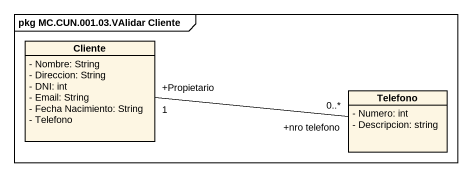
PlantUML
@startuml
mainframe pkg MC.CUN.001.03.VAlidar Cliente
hide circle
hide empty members
skinparam classAttributeIconSize 0
class Cliente {
  - Nombre: String
  - Direccion: String
  - DNI: int
  - Email: String
  - Fecha Nacimiento: String
  - Telefono
}
class Telefono {
  - Numero: int
  - Descripcion: string
}
Cliente "+Propietario\n1" -right- "+nro telefono\n0..*" Telefono
@enduml
